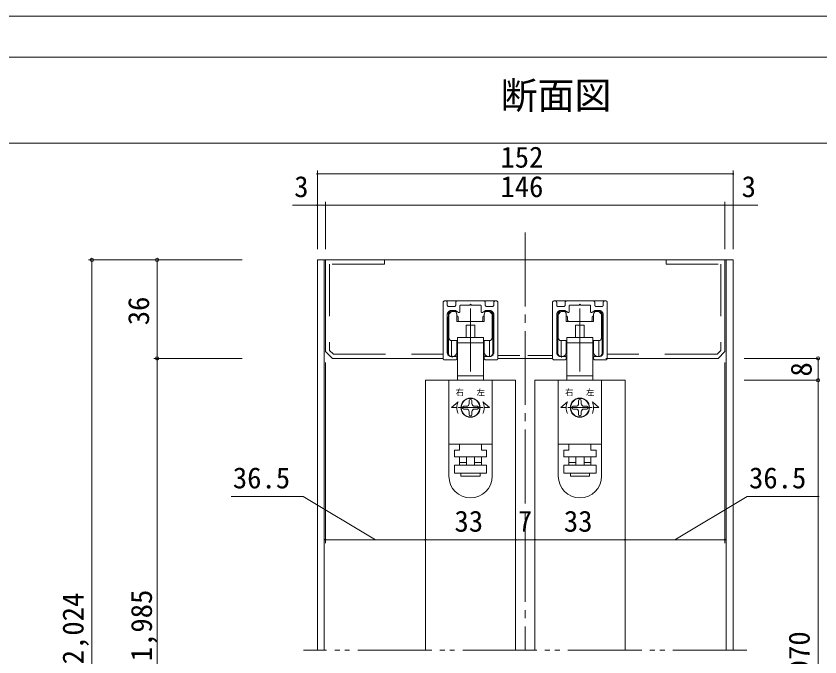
# Model space of a CAD drawing. Units: millimetres on the paper, enlarged 10 times, with parts at other scales. Extents: x -2000 to 2000, y -1385 to 1385.
# Drawn here: x -1452 to -473, y 604 to 1385 of the extents above; entities that cross this region are included whole.
import ezdxf
from ezdxf.enums import TextEntityAlignment as Align

# ---------------------------------------------------------------- set-up
doc = ezdxf.new("R2010")
doc.units = ezdxf.units.MM
doc.header["$LTSCALE"] = 10
doc.header["$PDMODE"] = 32
doc.header["$PDSIZE"] = 4
for name, pattern in [('CHAIN2', [12, 9, -1, 1, -1]), ('DASHED3', [4, 3, -1]), ('DOUBLE_CHAIN2', [12.8, 9, -1, 0.6, -0.6, 0.6, -1]), ('USER2', [9.525, 6.35, -3.175]), ('USER3', [31.75, 15.875, -3.175, 3.175, -3.175, 3.175, -3.175]), ('USER4', [50.8, 31.75, -6.35, 6.35, -6.35])]:
    doc.linetypes.add(name, pattern=pattern)
for name, color, linetype, lineweight in [('1-0_H-SYM', 7, 'Continuous', 20), ('1-1_0', 7, 'Continuous', 20), ('2-0_18', 7, 'Continuous', 18)]:
    doc.layers.add(name, color=color, linetype=linetype, lineweight=lineweight)
doc.styles.add('ＭＳ ゴシック', font='')
doc.styles.get('ＭＳ ゴシック').set_extended_font_data('MS Gothic')

msp = doc.modelspace()

# ---------------------------------------------------------------- linework, layer by layer
at = {"layer": '1-0_H-SYM'}
for p, q in [((-1950, 1335), (380, 1335)), ((-1950, 1335), (380, 1335)), ((-1950, 1230), (380, 1230)), ((-1950, 1230), (380, 1230))]:
    msp.add_line(p, q, dxfattribs=at)
at = {"layer": '1-1_0'}
for p, q in [((-1950, 1335), (380, 1335)), ((-1950, 1230), (380, 1230))]:
    msp.add_line(p, q, dxfattribs=at)
msp.add_lwpolyline([(2000, -1385), (2000, 1385), (-2000, 1385), (-2000, -1385)], dxfattribs=at)
at = {"layer": '2-0_18', "color": 4, "lineweight": 9}
for p, q in [((-1085.11, 1158.72), (-1085.11, 1196.74)), ((-1085.11, 1158.72), (-1085.11, 1196.74)), ((-578.44, 1158.72), (-578.44, 1196.74)), ((-578.44, 1158.72), (-578.44, 1196.74)), ((-1085.11, 1192.57), (-578.44, 1192.57)), ((-1085.11, 1101.08), (-1085.11, 1158.72)), ((-1075.11, 1101.08), (-1075.11, 1158.72)), ((-1075.11, 1101.08), (-1075.11, 1158.72)), ((-588.44, 1101.08), (-588.44, 1158.72)), ((-588.44, 1101.08), (-588.44, 1158.72)), ((-578.44, 1101.08), (-578.44, 1158.72)), ((-1075.11, 1154.55), (-588.44, 1154.55)), ((-1218.45, 1087.75), (-1364.03, 1087.75)), ((-1359.87, 1087.75), (-1359.87, 143.93)), ((-1176.58, 1087.75), (-1284.52, 1087.75)), ((-1280.35, 967.75), (-1280.35, 1087.75)), ((-1176.58, 967.75), (-1284.52, 967.75)), ((-1280.35, 967.75), (-1280.35, 153.93)), ((-1075.11, 962.75), (-1075.11, 742.58)), ((-588.44, 962.75), (-588.44, 742.58)), ((-474.97, 967.75), (-565.11, 967.75)), ((-474.97, 941.08), (-565.11, 941.08)), ((-1102.42, 799.58), (-1190.14, 799.58)), ((-1014.28, 746.75), (-1102.42, 799.58)), ((-953.44, 746.75), (-1075.11, 746.75)), ((-953.44, 746.75), (-843.44, 746.75)), ((-843.44, 746.75), (-820.11, 746.75)), ((-820.11, 746.75), (-710.11, 746.75)), ((-710.11, 746.75), (-588.44, 746.75))]:
    msp.add_line(p, q, dxfattribs=at)
at = {"layer": '2-0_18', "color": 4, "linetype": 'CHAIN2', "lineweight": 9}
msp.add_line((-831.78, 1121.08), (-831.78, 612.27), dxfattribs=at)
at = {"layer": '2-0_18', "lineweight": 20}
for p, q in [((-1085.11, 1087.75), (-1075.11, 1087.75)), ((-1085.11, 1087.75), (-1085.11, 612.27)), ((-1076.78, 1087.75), (-1076.78, 612.27)), ((-588.44, 1087.75), (-578.44, 1087.75)), ((-586.78, 1087.75), (-586.78, 612.27)), ((-578.44, 1087.75), (-578.44, 612.27)), ((-931.77, 967.75), (-931.77, 1036.09)), ((-930.11, 1037.75), (-868.44, 1037.75)), ((-865.11, 1036.09), (-865.11, 967.75)), ((-798.44, 967.75), (-798.44, 1036.09)), ((-796.77, 1037.75), (-735.11, 1037.75)), ((-731.77, 1036.09), (-731.77, 967.75)), ((-924.78, 1021.06), (-924.78, 992.75)), ((-921.93, 1024.6), (-924.29, 1022.24)), ((-920.75, 1025.08), (-918.44, 1025.08)), ((-915.11, 1012.75), (-915.11, 1021.75)), ((-881.78, 1021.75), (-881.78, 1012.75)), ((-878.44, 1025.08), (-876.13, 1025.08)), ((-874.95, 1024.6), (-872.6, 1022.24)), ((-872.11, 1021.06), (-872.11, 992.75)), ((-791.44, 1021.06), (-791.44, 992.75)), ((-788.6, 1024.6), (-790.95, 1022.24)), ((-787.42, 1025.08), (-785.11, 1025.08)), ((-781.78, 1012.75), (-781.78, 1021.75)), ((-748.44, 1021.75), (-748.44, 1012.75)), ((-745.11, 1025.08), (-742.8, 1025.08)), ((-741.62, 1024.6), (-739.26, 1022.24)), ((-738.78, 1021.06), (-738.78, 992.75)), ((-925.78, 1018.08), (-925.78, 973.42)), ((-881.78, 1012.75), (-915.11, 1012.75)), ((-913.44, 1018.08), (-913.44, 1014.42)), ((-883.44, 1018.08), (-883.44, 1014.42)), ((-871.11, 1018.08), (-871.11, 973.42)), ((-792.44, 1018.08), (-792.44, 973.42)), ((-748.44, 1012.75), (-781.78, 1012.75)), ((-780.11, 1018.08), (-780.11, 1014.42)), ((-750.11, 1018.08), (-750.11, 1014.42)), ((-737.78, 1018.08), (-737.78, 973.42)), ((-903.78, 1008.08), (-903.78, 993.43)), ((-893.11, 1008.08), (-903.78, 1008.08)), ((-893.11, 993.43), (-893.11, 1008.08)), ((-770.44, 1008.08), (-770.44, 993.43)), ((-759.78, 1008.08), (-770.44, 1008.08)), ((-759.78, 993.43), (-759.78, 1008.08)), ((-915.11, 989.42), (-921.44, 989.42)), ((-882.58, 986.75), (-882.58, 993.43)), ((-881.78, 989.42), (-875.44, 989.42)), ((-781.78, 989.42), (-788.11, 989.42)), ((-749.25, 986.75), (-749.25, 993.43)), ((-748.44, 989.42), (-742.11, 989.42)), ((-914.3, 986.75), (-882.58, 986.75)), ((-914.3, 986.75), (-914.3, 946.42)), ((-882.58, 946.42), (-882.58, 986.75)), ((-780.97, 986.75), (-749.25, 986.75)), ((-780.97, 986.75), (-780.97, 946.42)), ((-749.25, 946.42), (-749.25, 986.75)), ((-916.38, 971.75), (-914.3, 971.75)), ((-882.58, 971.75), (-880.5, 971.75)), ((-783.05, 971.75), (-780.97, 971.75)), ((-749.25, 971.75), (-747.17, 971.75)), ((-596.78, 967.75), (-588.44, 976.08)), ((-1066.78, 967.75), (-931.77, 967.75)), ((-865.11, 967.75), (-798.44, 967.75)), ((-733.44, 967.75), (-596.78, 967.75)), ((-953.44, 941.08), (-953.44, 612.27)), ((-843.44, 941.08), (-953.44, 941.08)), ((-914.3, 941.42), (-882.58, 941.42)), ((-911.75, 941.42), (-911.75, 941.08)), ((-885.08, 941.08), (-885.08, 941.42)), ((-882.58, 941.42), (-882.58, 946.42)), ((-843.44, 941.08), (-843.44, 612.27)), ((-820.11, 941.08), (-820.11, 612.27)), ((-710.11, 941.08), (-820.11, 941.08)), ((-780.97, 941.42), (-749.25, 941.42)), ((-778.42, 941.42), (-778.42, 941.08)), ((-751.75, 941.08), (-751.75, 941.42)), ((-749.25, 941.42), (-749.25, 946.42)), ((-710.11, 941.08), (-710.11, 742.58)), ((-710.11, 941.08), (-710.11, 612.27)), ((-953.44, 866.99), (-953.44, 742.58)), ((-924.78, 824.08), (-924.78, 863.42)), ((-872.11, 824.08), (-872.11, 863.42)), ((-791.44, 824.08), (-791.44, 863.42)), ((-738.78, 824.08), (-738.78, 863.42)), ((-953.44, 828.31), (-953.44, 742.58)), ((-843.44, 828.31), (-843.44, 742.58)), ((-843.44, 828.31), (-843.44, 742.58)), ((-820.11, 828.31), (-820.11, 742.58)), ((-820.11, 828.31), (-820.11, 742.58)), ((-710.11, 828.31), (-710.11, 742.58))]:
    msp.add_line(p, q, dxfattribs=at)
at = {"layer": '2-0_18', "color": 6, "linetype": 'USER3'}
for p, q in [((-930.11, 1037.75), (-928.44, 1037.75)), ((-926.77, 1036.09), (-926.77, 1032.75)), ((-925.11, 1031.09), (-918.11, 1031.09)), ((-916.44, 1032.75), (-916.44, 1036.09)), ((-911.44, 1024.74), (-911.44, 1031.75)), ((-885.44, 1031.75), (-885.44, 1024.74)), ((-880.44, 1036.09), (-880.44, 1032.75)), ((-878.77, 1031.09), (-871.77, 1031.09)), ((-870.11, 1032.75), (-870.11, 1036.09)), ((-868.44, 1037.75), (-866.77, 1037.75)), ((-796.77, 1037.75), (-795.11, 1037.75)), ((-793.44, 1036.09), (-793.44, 1032.75)), ((-791.77, 1031.09), (-784.77, 1031.09)), ((-783.11, 1032.75), (-783.11, 1036.09)), ((-778.11, 1024.74), (-778.11, 1031.75)), ((-752.11, 1031.75), (-752.11, 1024.74)), ((-747.11, 1036.09), (-747.11, 1032.75)), ((-745.44, 1031.09), (-738.44, 1031.09)), ((-736.77, 1032.75), (-736.77, 1036.09)), ((-735.11, 1037.75), (-733.44, 1037.75)), ((-926.77, 1021.09), (-926.77, 975.09)), ((-870.11, 975.09), (-870.11, 1021.09)), ((-793.44, 1021.09), (-793.44, 975.09)), ((-736.77, 975.09), (-736.77, 1021.09)), ((-921.77, 970.09), (-916.11, 970.09)), ((-880.77, 970.09), (-875.11, 970.09)), ((-788.44, 970.09), (-782.77, 970.09)), ((-747.44, 970.09), (-741.77, 970.09)), ((-916.77, 966.09), (-930.11, 966.09)), ((-915.11, 969.09), (-915.11, 967.75)), ((-881.77, 967.75), (-881.77, 969.09)), ((-866.77, 966.09), (-880.11, 966.09)), ((-783.44, 966.09), (-796.77, 966.09)), ((-781.77, 969.09), (-781.77, 967.75)), ((-748.44, 967.75), (-748.44, 969.09)), ((-733.44, 966.09), (-746.77, 966.09))]:
    msp.add_line(p, q, dxfattribs=at)
at = {"layer": '2-0_18'}
for p, q in [((-925.44, 974.09), (-925.44, 1020.75)), ((-871.44, 974.09), (-871.44, 1020.75)), ((-792.11, 974.09), (-792.11, 1020.75)), ((-738.11, 974.09), (-738.11, 1020.75)), ((-921.46, 970.09), (-921.44, 989.42)), ((-915.11, 975.09), (-915.11, 989.42)), ((-881.77, 975.09), (-881.78, 989.42)), ((-875.43, 970.09), (-875.44, 989.42)), ((-788.12, 970.09), (-788.11, 989.42)), ((-781.77, 975.09), (-781.77, 989.42)), ((-748.44, 975.09), (-748.44, 989.42)), ((-742.09, 970.09), (-742.11, 989.42)), ((-915.11, 985.75), (-914.3, 985.75)), ((-881.77, 985.75), (-882.58, 985.75)), ((-781.77, 985.75), (-780.97, 985.75)), ((-748.44, 985.75), (-749.25, 985.75)), ((-921.44, 970.09), (-920.11, 970.09)), ((-875.44, 970.09), (-876.77, 970.09)), ((-788.11, 970.09), (-786.77, 970.09)), ((-742.11, 970.09), (-743.44, 970.09)), ((-924.78, 941.08), (-924.78, 863.42)), ((-872.11, 941.08), (-924.78, 941.08)), ((-872.11, 941.08), (-872.11, 863.42)), ((-791.44, 941.08), (-791.44, 863.42)), ((-738.78, 941.08), (-791.44, 941.08)), ((-738.78, 941.08), (-738.78, 863.42)), ((-921.54, 907.75), (-913.57, 914.75)), ((-900.11, 916.08), (-900.11, 912.75)), ((-896.78, 912.75), (-896.78, 916.08)), ((-875.35, 907.75), (-883.32, 914.75)), ((-788.21, 907.75), (-780.23, 914.75)), ((-766.78, 916.08), (-766.78, 912.75)), ((-763.44, 912.75), (-763.44, 916.08)), ((-742.01, 907.75), (-749.98, 914.75)), ((-921.54, 907.75), (-915.11, 907.75)), ((-913.33, 907.75), (-883.55, 907.75)), ((-903.44, 909.42), (-906.78, 909.42)), ((-906.78, 906.08), (-903.44, 906.08)), ((-900.11, 902.75), (-900.11, 899.42)), ((-896.78, 899.42), (-896.78, 902.75)), ((-890.11, 909.42), (-893.44, 909.42)), ((-893.44, 906.08), (-890.11, 906.08)), ((-875.35, 907.75), (-881.78, 907.75)), ((-788.21, 907.75), (-781.78, 907.75)), ((-780, 907.75), (-750.22, 907.75)), ((-770.11, 909.42), (-773.44, 909.42)), ((-773.44, 906.08), (-770.11, 906.08)), ((-766.78, 902.75), (-766.78, 899.42)), ((-763.44, 899.42), (-763.44, 902.75)), ((-756.78, 909.42), (-760.11, 909.42)), ((-760.11, 906.08), (-756.78, 906.08)), ((-742.01, 907.75), (-748.44, 907.75)), ((-872.11, 863.42), (-924.78, 863.42)), ((-911.78, 856.08), (-911.78, 863.42)), ((-885.11, 863.42), (-885.11, 856.08)), ((-738.78, 863.42), (-791.44, 863.42)), ((-778.44, 856.08), (-778.44, 863.42)), ((-751.78, 863.42), (-751.78, 856.08)), ((-911.78, 856.08), (-918.11, 856.08)), ((-918.11, 856.08), (-918.11, 854.42)), ((-878.78, 856.08), (-885.11, 856.08)), ((-878.78, 854.42), (-878.78, 856.08)), ((-878.78, 854.42), (-878.78, 847.75)), ((-778.44, 856.08), (-784.78, 856.08)), ((-784.78, 856.08), (-784.78, 854.42)), ((-745.44, 856.08), (-751.78, 856.08)), ((-745.44, 854.42), (-745.44, 856.08)), ((-745.44, 854.42), (-745.44, 847.75)), ((-911.78, 841.08), (-911.78, 847.75)), ((-903.44, 847.75), (-903.44, 837.75)), ((-893.44, 847.75), (-893.44, 837.75)), ((-885.11, 847.75), (-885.11, 841.08)), ((-778.44, 841.08), (-778.44, 847.75)), ((-770.11, 847.75), (-770.11, 837.75)), ((-760.11, 847.75), (-760.11, 837.75)), ((-751.78, 847.75), (-751.78, 841.08)), ((-918.11, 827.75), (-918.11, 837.75)), ((-918.11, 837.75), (-878.78, 837.75)), ((-911.78, 841.08), (-903.44, 841.08)), ((-911.78, 837.75), (-911.78, 841.08)), ((-784.78, 827.75), (-784.78, 837.75)), ((-784.78, 837.75), (-745.44, 837.75)), ((-778.44, 841.08), (-770.11, 841.08)), ((-778.44, 837.75), (-778.44, 841.08)), ((-910.11, 827.75), (-910.11, 824.42)), ((-776.78, 827.75), (-776.78, 824.42))]:
    msp.add_line(p, q, dxfattribs=at)
at = {"layer": '2-0_18', "color": 3, "linetype": 'USER4'}
for p, q in [((-898.44, 1028.49), (-898.44, 951.82)), ((-765.11, 1028.49), (-765.11, 951.82))]:
    msp.add_line(p, q, dxfattribs=at)
at = {"layer": '2-0_18', "linetype": 'USER2', "lineweight": 20}
for p, q in [((-1065.59, 972.75), (-931.77, 972.75)), ((-597.96, 972.75), (-731.77, 972.75))]:
    msp.add_line(p, q, dxfattribs=at)
at = {"layer": '2-0_18', "color": 2}
for p, q in [((-920.79, 970.88), (-920.79, 968.95)), ((-787.46, 970.88), (-787.46, 968.95))]:
    msp.add_line(p, q, dxfattribs=at)
at = {"layer": '2-0_18', "linetype": 'DASHED3', "lineweight": 20}
msp.add_line((-798.44, 971.49), (-865.11, 971.49), dxfattribs=at)
at = {"layer": '2-0_18', "linetype": 'DOUBLE_CHAIN2', "lineweight": 20}
msp.add_line((-561.78, 612.27), (-1101.78, 612.27), dxfattribs=at)
at = {"layer": '2-0_18', "color": 4, "lineweight": 9}
for points in [[(-1075.11, 1154.55), (-1085.11, 1154.55), (-1115.39, 1154.55)], [(-588.44, 1154.55), (-578.44, 1154.55), (-548.16, 1154.55)], [(-474.97, 177.27), (-474.97, 941.08), (-474.97, 967.75)], [(-649.28, 746.75), (-561.13, 799.58), (-473.41, 799.58)]]:
    msp.add_lwpolyline(points, dxfattribs=at)
at = {"layer": '2-0_18', "lineweight": 20}
for points in [[(-588.44, 976.08), (-588.44, 1087.75), (-1075.11, 1087.75), (-1075.11, 976.08), (-1066.78, 967.75)], [(-914.3, 986.75), (-914.3, 993.43), (-882.58, 993.43)], [(-780.97, 986.75), (-780.97, 993.43), (-749.25, 993.43)], [(-914.3, 941.42), (-914.3, 946.42), (-882.58, 946.42)], [(-780.97, 941.42), (-780.97, 946.42), (-749.25, 946.42)]]:
    msp.add_lwpolyline(points, dxfattribs=at)
at = {"layer": '2-0_18', "linetype": 'USER2', "lineweight": 20}
for points in [[(-1003.44, 1087.75), (-1003.44, 1082.75), (-1070.11, 1082.75), (-1070.11, 977.27), (-1065.59, 972.75)], [(-660.11, 1087.75), (-660.11, 1082.75), (-593.44, 1082.75), (-593.44, 977.27), (-597.96, 972.75)]]:
    msp.add_lwpolyline(points, dxfattribs=at)
at = {"layer": '2-0_18', "color": 6, "linetype": 'USER3'}
for points in [[(-914.77, 1037.75), (-898.44, 1037.75), (-882.11, 1037.75)], [(-910.44, 1032.75), (-899.44, 1032.75), (-898.44, 1033.75), (-897.44, 1032.75), (-886.44, 1032.75)], [(-781.44, 1037.75), (-765.11, 1037.75), (-748.77, 1037.75)], [(-777.11, 1032.75), (-766.11, 1032.75), (-765.11, 1033.75), (-764.11, 1032.75), (-753.11, 1032.75)], [(-912.94, 1023.87), (-916.77, 1026.09), (-921.77, 1026.09)], [(-875.11, 1026.09), (-880.11, 1026.09), (-883.94, 1023.87)], [(-779.61, 1023.87), (-783.44, 1026.09), (-788.44, 1026.09)], [(-741.77, 1026.09), (-746.77, 1026.09), (-750.61, 1023.87)]]:
    msp.add_lwpolyline(points, dxfattribs=at)
at = {"layer": '2-0_18'}
for points in [[(-878.78, 847.75), (-918.11, 847.75), (-918.11, 854.42)], [(-745.44, 847.75), (-784.78, 847.75), (-784.78, 854.42)], [(-878.78, 837.75), (-878.78, 827.75), (-918.11, 827.75)], [(-893.44, 841.08), (-885.11, 841.08), (-885.11, 837.75)], [(-745.44, 837.75), (-745.44, 827.75), (-784.78, 827.75)], [(-760.11, 841.08), (-751.78, 841.08), (-751.78, 837.75)], [(-886.78, 827.75), (-886.78, 824.42), (-910.11, 824.42)], [(-753.44, 827.75), (-753.44, 824.42), (-776.78, 824.42)]]:
    msp.add_lwpolyline(points, dxfattribs=at)
for centre, radius in [((-898.44, 907.75), 11.67), ((-898.44, 907.75), 11.33), ((-765.11, 907.75), 11.67), ((-765.11, 907.75), 11.33)]:
    msp.add_circle(centre, radius, dxfattribs=at)
at = {"layer": '2-0_18', "color": 4, "lineweight": 9}
for centre, start, end in [((-1085.11, 1192.57), 0, 180), ((-1085.11, 1192.57), 0, 180), ((-1085.11, 1192.57), 180, 0), ((-1085.11, 1192.57), 180, 0), ((-578.44, 1192.57), 0, 180), ((-578.44, 1192.57), 0, 180), ((-578.44, 1192.57), 180, 0), ((-578.44, 1192.57), 180, 0), ((-1085.11, 1154.55), 0, 180), ((-1085.11, 1154.55), 180, 0), ((-1075.11, 1154.55), 0, 180), ((-1075.11, 1154.55), 0, 180), ((-1075.11, 1154.55), 180, 0), ((-1075.11, 1154.55), 180, 0), ((-588.44, 1154.55), 0, 180), ((-588.44, 1154.55), 0, 180), ((-588.44, 1154.55), 180, 0), ((-588.44, 1154.55), 180, 0), ((-578.44, 1154.55), 0, 180), ((-578.44, 1154.55), 180, 0), ((-1075.11, 746.75), 0, 180), ((-1075.11, 746.75), 180, 0), ((-953.44, 746.75), 0, 180), ((-953.44, 746.75), 0, 180), ((-953.44, 746.75), 180, 0), ((-953.44, 746.75), 180, 0), ((-843.44, 746.75), 0, 180), ((-843.44, 746.75), 0, 180), ((-843.44, 746.75), 180, 0), ((-843.44, 746.75), 180, 0), ((-820.11, 746.75), 0, 180), ((-820.11, 746.75), 0, 180), ((-820.11, 746.75), 180, 0), ((-820.11, 746.75), 180, 0), ((-710.11, 746.75), 0, 180), ((-710.11, 746.75), 0, 180), ((-710.11, 746.75), 180, 0), ((-710.11, 746.75), 180, 0), ((-588.44, 746.75), 0, 180), ((-588.44, 746.75), 180, 0)]:
    msp.add_arc(centre, 0.521, start, end, dxfattribs=at)
at = {"layer": '2-0_18', "color": 6, "linetype": 'USER3'}
for centre, radius, start, end in [((-930.11, 1036.09), 1.67, 90, 180), ((-928.44, 1036.09), 1.67, 360, 90), ((-925.11, 1032.75), 1.67, 180, 270), ((-918.11, 1032.75), 1.67, 270, 0), ((-914.77, 1036.09), 1.67, 90, 180), ((-910.44, 1031.75), 1, 90, 180), ((-886.44, 1031.75), 1, 0, 90), ((-882.11, 1036.09), 1.67, 360, 90), ((-878.77, 1032.75), 1.67, 180, 270), ((-871.77, 1032.75), 1.67, 270, 0), ((-868.44, 1036.09), 1.67, 90, 180), ((-866.77, 1036.09), 1.67, 360, 90), ((-796.77, 1036.09), 1.67, 90, 180), ((-795.11, 1036.09), 1.67, 360, 90), ((-791.77, 1032.75), 1.67, 180, 270), ((-784.77, 1032.75), 1.67, 270, 0), ((-781.44, 1036.09), 1.67, 90, 180), ((-777.11, 1031.75), 1, 90, 180), ((-753.11, 1031.75), 1, 0, 90), ((-748.77, 1036.09), 1.67, 360, 90), ((-745.44, 1032.75), 1.67, 180, 270), ((-738.44, 1032.75), 1.67, 270, 0), ((-735.11, 1036.09), 1.67, 90, 180), ((-733.44, 1036.09), 1.67, 360, 90), ((-921.77, 1021.09), 5, 90, 180), ((-912.44, 1024.74), 1, 240, 0), ((-884.44, 1024.74), 1, 180, 300), ((-875.11, 1021.09), 5, 0, 90), ((-788.44, 1021.09), 5, 90, 180), ((-779.11, 1024.74), 1, 240, 0), ((-751.11, 1024.74), 1, 180, 300), ((-741.77, 1021.09), 5, 0, 90), ((-921.77, 975.09), 5, 180, 270), ((-916.11, 969.09), 1, 360, 90), ((-880.77, 969.09), 1, 90, 180), ((-875.11, 975.09), 5, 270, 0), ((-788.44, 975.09), 5, 180, 270), ((-782.77, 969.09), 1, 360, 90), ((-747.44, 969.09), 1, 90, 180), ((-741.77, 975.09), 5, 270, 0), ((-930.11, 967.75), 1.67, 180, 270), ((-916.77, 967.75), 1.67, 270, 0), ((-880.11, 967.75), 1.67, 180, 270), ((-866.77, 967.75), 1.67, 270, 0), ((-796.77, 967.75), 1.67, 180, 270), ((-783.44, 967.75), 1.67, 270, 0), ((-746.77, 967.75), 1.67, 180, 270), ((-733.44, 967.75), 1.67, 270, 0)]:
    msp.add_arc(centre, radius, start, end, dxfattribs=at)
at = {"layer": '2-0_18', "lineweight": 20}
for centre, radius, start, end in [((-924.11, 1018.08), 1.67, 143.10953, 180), ((-923.11, 1021.06), 1.67, 135, 180), ((-920.75, 1023.42), 1.67, 90, 135), ((-918.44, 1021.75), 3.33, 360, 90), ((-915.11, 1018.08), 1.67, 360, 90), ((-881.78, 1018.08), 1.67, 90, 180), ((-878.44, 1021.75), 3.33, 90, 180), ((-876.13, 1023.42), 1.67, 45, 90), ((-873.78, 1021.06), 1.67, 0, 45), ((-872.78, 1018.08), 1.67, 0, 36.78801), ((-790.78, 1018.08), 1.67, 143.10953, 180), ((-789.78, 1021.06), 1.67, 135, 180), ((-787.42, 1023.42), 1.67, 90, 135), ((-785.11, 1021.75), 3.33, 360, 90), ((-781.78, 1018.08), 1.67, 360, 90), ((-748.44, 1018.08), 1.67, 90, 180), ((-745.11, 1021.75), 3.33, 90, 180), ((-742.8, 1023.42), 1.67, 45, 90), ((-740.44, 1021.06), 1.67, 0, 45), ((-739.44, 1018.08), 1.67, 0, 36.78801), ((-911.78, 1014.42), 1.67, 180, 270), ((-885.11, 1014.42), 1.67, 270, 0), ((-778.44, 1014.42), 1.67, 180, 270), ((-751.78, 1014.42), 1.67, 270, 0), ((-921.44, 992.75), 3.33, 180, 270), ((-915.11, 986.08), 3.33, 75.95044, 90), ((-881.78, 986.08), 3.33, 90, 104.0179), ((-875.44, 992.75), 3.33, 270, 360), ((-788.11, 992.75), 3.33, 180, 270), ((-781.78, 986.08), 3.33, 75.95044, 90), ((-748.44, 986.08), 3.33, 90, 104.0179), ((-742.11, 992.75), 3.33, 270, 360), ((-924.11, 973.42), 1.67, 180, 245.90184), ((-872.78, 973.42), 1.67, 294.19339, 360), ((-790.78, 973.42), 1.67, 180, 245.90184), ((-739.44, 973.42), 1.67, 294.19339, 360), ((-898.44, 824.08), 26.33, 180, 0), ((-765.11, 824.08), 26.33, 180, 0)]:
    msp.add_arc(centre, radius, start, end, dxfattribs=at)
at = {"layer": '2-0_18'}
for centre, radius, start, end in [((-921.44, 1020.75), 4, 94.64843, 180), ((-875.44, 1020.75), 4, 0, 85.35157), ((-788.11, 1020.75), 4, 94.64843, 180), ((-742.11, 1020.75), 4, 0, 85.35157), ((-921.44, 974.09), 4, 180, 270), ((-920.11, 975.09), 5, 270, 0), ((-876.77, 975.09), 5, 180, 270), ((-875.44, 974.09), 4, 270, 0), ((-788.11, 974.09), 4, 180, 270), ((-786.77, 975.09), 5, 270, 0), ((-743.44, 975.09), 5, 180, 270), ((-742.11, 974.09), 4, 270, 0), ((-898.44, 907.75), 16.67, 155.16542, 204.83459), ((-903.44, 912.75), 3.33, 270, 0), ((-898.44, 916.08), 1.67, 90, 180), ((-898.44, 916.08), 1.67, 0, 90), ((-893.44, 912.75), 3.33, 180, 270), ((-898.44, 907.75), 16.67, 335.16541, 24.83458), ((-765.11, 907.75), 16.67, 155.16542, 204.83459), ((-770.11, 912.75), 3.33, 270, 0), ((-765.11, 916.08), 1.67, 90, 180), ((-765.11, 916.08), 1.67, 0, 90), ((-760.11, 912.75), 3.33, 180, 270), ((-765.11, 907.75), 16.67, 335.16541, 24.83458), ((-906.78, 907.75), 1.67, 90, 180), ((-906.78, 907.75), 1.67, 180, 270), ((-903.44, 902.75), 3.33, 0, 90), ((-893.44, 902.75), 3.33, 90, 180), ((-890.11, 907.75), 1.67, 0, 90), ((-890.11, 907.75), 1.67, 270, 0), ((-773.44, 907.75), 1.67, 90, 180), ((-773.44, 907.75), 1.67, 180, 270), ((-770.11, 902.75), 3.33, 0, 90), ((-760.11, 902.75), 3.33, 90, 180), ((-756.78, 907.75), 1.67, 0, 90), ((-756.78, 907.75), 1.67, 270, 0), ((-898.44, 899.42), 1.67, 180, 270), ((-898.44, 899.42), 1.67, 270, 0), ((-765.11, 899.42), 1.67, 180, 270), ((-765.11, 899.42), 1.67, 270, 0)]:
    msp.add_arc(centre, radius, start, end, dxfattribs=at)
at = {"layer": '2-0_18', "color": 4}
for p in [(-1359.87, 1087.75), (-1280.35, 1087.75), (-1280.35, 967.75), (-474.97, 967.75), (-474.97, 941.08)]:
    msp.add_point(p, dxfattribs=at)

# ---------------------------------------------------------------- texts
at = {"layer": '1-1_0', "style": 'ＭＳ ゴシック'}
msp.add_text('断面図', height=32.99, dxfattribs=at).set_placement((-861.74, 1261.98), align=Align.BOTTOM_LEFT)
at = {"layer": '2-0_18', "style": 'ＭＳ ゴシック'}
for s, height, p in [('152', 25.66, (-862, 1192.57)), ('3', 25.66, (-1113.3, 1156.64)), ('146', 25.66, (-862, 1156.64)), ('3', 25.66, (-568.03, 1156.64)), ('右', 7.33, (-916.68, 920.62)), ('左', 7.33, (-891.08, 920.42)), ('右', 7.33, (-783.34, 920.62)), ('左', 7.33, (-757.75, 920.42)), ('36.5', 25.66, (-1188.06, 801.66)), ('36.5', 25.66, (-559.05, 801.66)), ('33', 25.66, (-918, 748.83)), ('7', 25.66, (-840.66, 748.83)), ('33', 25.66, (-784.66, 748.83))]:
    msp.add_text(s, height=height, dxfattribs=at).set_placement(p, align=Align.BOTTOM_LEFT)
for s, p in [('36', (-1282.44, 1008.2)), ('8', (-474.97, 945.67)), ('枠外H:2,024', (-1362.37, 490.06)), ('枠内IH:1,985', (-1278.97, 476.27)), ('DH:1,970', (-477.47, 495.51))]:
    msp.add_text(s, height=25.66, rotation=90, dxfattribs=at).set_placement(p, align=Align.BOTTOM_LEFT)

doc.saveas('drawing.dxf')
